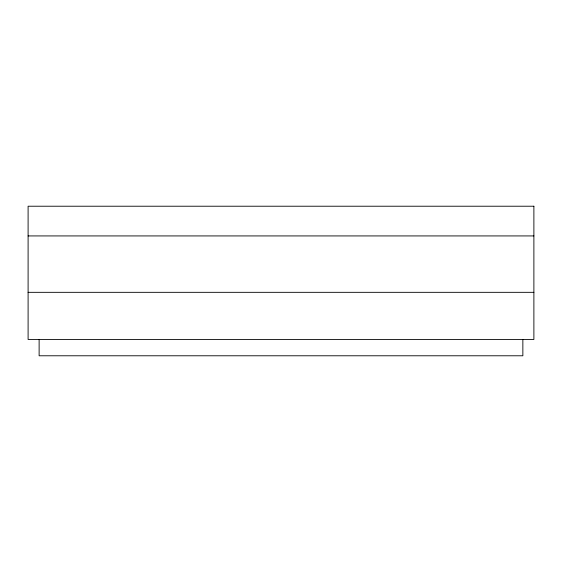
<?xml version="1.0" encoding="UTF-8"?>
<svg xmlns="http://www.w3.org/2000/svg" width="562" height="562" viewBox="0 0 562 562"><rect width="100%" height="100%" fill="white"/><g stroke="black" fill="none" stroke-linecap="round" stroke-linejoin="round"><path stroke-width="0.84" d="M28.1 235.928L533.886 235.928M28.1 292.331L533.886 292.331M522.857 339.462L522.857 355.781L39.122 355.781L39.122 339.462M533.886 206.219L28.1 206.219L28.1 339.462L533.886 339.462L533.886 206.219"/></g></svg>
